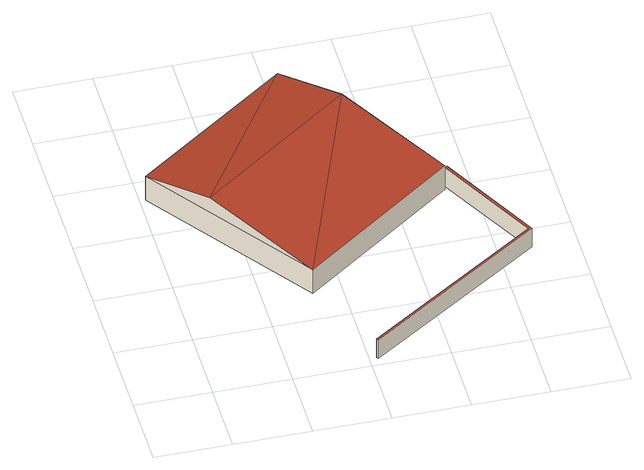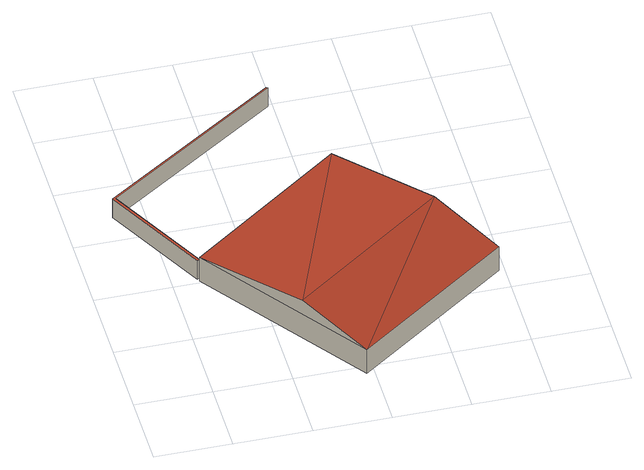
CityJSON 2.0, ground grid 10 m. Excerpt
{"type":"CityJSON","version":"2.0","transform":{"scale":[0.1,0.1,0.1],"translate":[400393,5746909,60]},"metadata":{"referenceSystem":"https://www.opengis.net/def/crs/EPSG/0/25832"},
"CityObjects":{
"building1":{"type":"Building","attributes":{"Gemeindeschluessel":"05558044","Geometrietyp2DReferenz":"3000","function":"31001_2000","roofType":"3100","measuredHeight":6.15},"geometry":[{"type":"Solid","lod":"2","boundaries":[[[[0,1,2,3]],[[4,5,1,0]],[[6,7,5,4]],[[3,2,7,6]],[[0,8,4]],[[6,9,3]],[[9,8,0]],[[0,3,9]],[[6,4,8]],[[8,9,6]],[[1,5,7,2]]]],"semantics":{"surfaces":[{"type":"WallSurface"},{"type":"RoofSurface"},{"type":"GroundSurface"}],"values":[[0,0,0,0,0,0,1,1,1,1,2]]}}]},
"building2":{"type":"Building","attributes":{"Gemeindeschluessel":"05558044","Geometrietyp2DReferenz":"3000","function":"51009_1700","roofType":"9999","measuredHeight":3},"geometry":[{"type":"Solid","lod":"2","boundaries":[[[[10,11,12,13,14,15]],[[13,16,17,14]],[[12,18,16,13]],[[11,19,18,12]],[[10,20,19,11]],[[15,21,20,10]],[[14,17,21,15]],[[16,18,19,20,21,17]]]],"semantics":{"surfaces":[{"type":"RoofSurface"},{"type":"WallSurface"},{"type":"GroundSurface"}],"values":[[0,1,1,1,1,1,1,2]]}}]}
},
"vertices":[
[210,512,40],[210,512,2],[7,366,2],[7,366,40],[366,296,40],[366,296,2],[163,148,40],[163,148,2],[270,430,63],[67,282,63],
[441,161,37],[369,298,37],[366,296,37],[437,162,37],[207,8,37],[209,6,37],[437,162,7],[207,8,7],[366,296,7],[369,298,7],[441,161,7],[209,6,7]
]}
